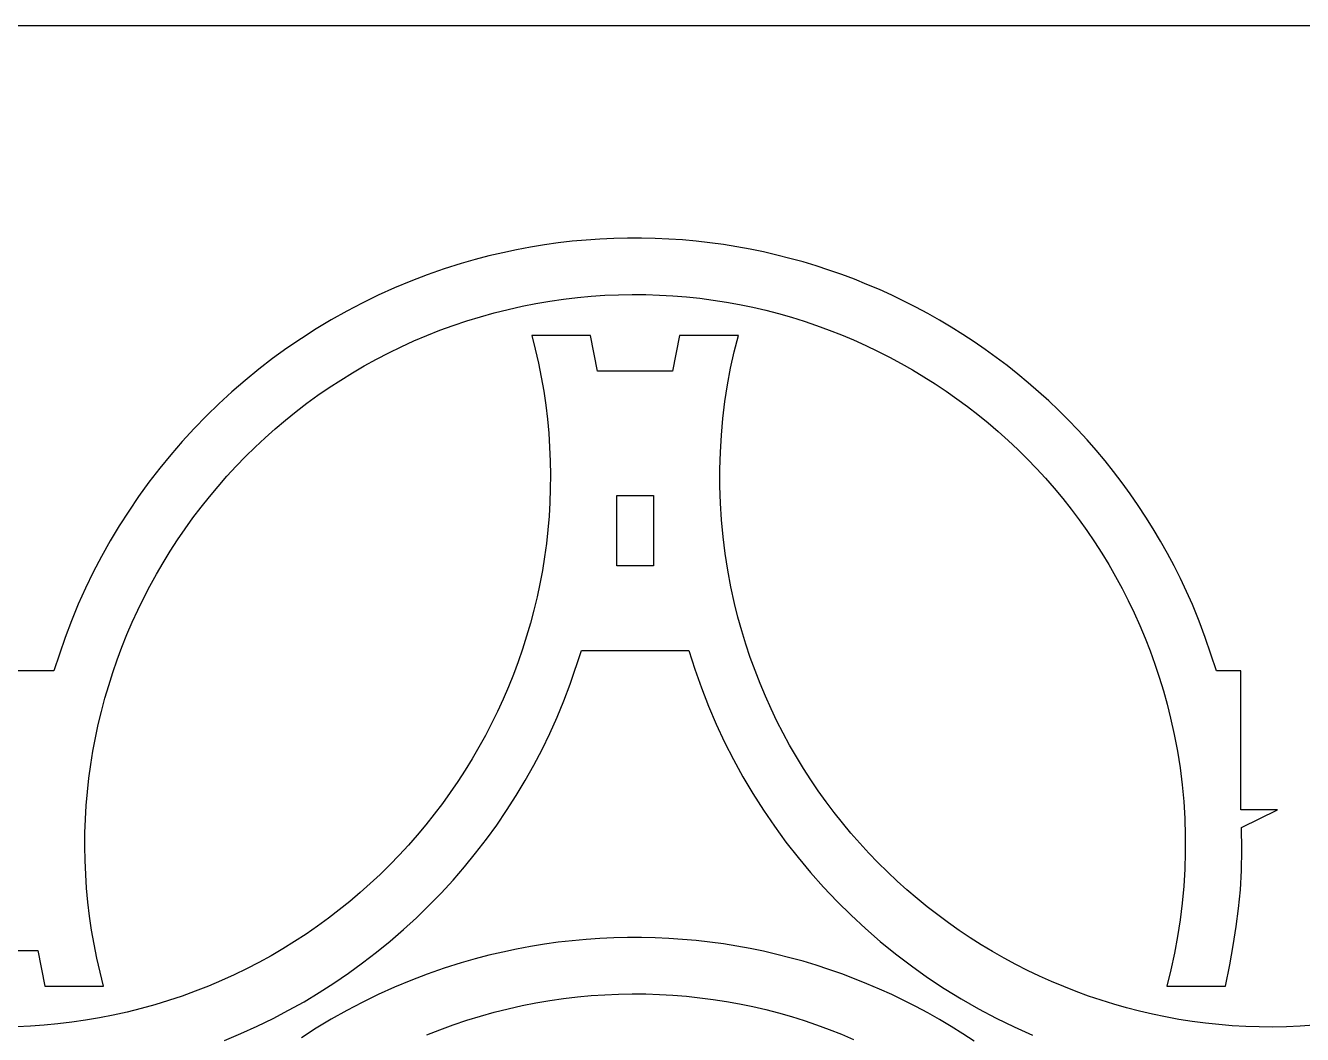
# Model space of a CAD drawing. Extents: x 378 to 958, y 20 to 900.
# Drawn here: x 486 to 576.5, y 828.6 to 900.1 of the extents above; entities that cross this region are included whole.
import ezdxf

# ---------------------------------------------------------------- set-up
doc = ezdxf.new("R2010")
doc.units = 0
doc.layers.get('0').update_dxf_attribs({"linetype": 'CONTINUOUS'})

msp = doc.modelspace()

# ---------------------------------------------------------------- linework, layer by layer
at = {"color": 0}
msp.add_line((378.0131, 900.108069), (958.0131, 900.108069), dxfattribs=at)
at = {"color": 4}
for p, q in [((527.733435, 885.026276), (526.751724, 884.980933)), ((528.713458, 885.048992), (527.733435, 885.026276)), ((529.691447, 885.049243), (528.713458, 885.048992)), ((530.667053, 885.027194), (529.691447, 885.049243)), ((531.639931, 884.983004), (530.667053, 885.027194)), ((520.845484, 884.224605), (519.861689, 884.016322)), ((521.830023, 884.409124), (520.845484, 884.224605)), ((522.814959, 884.57004), (521.830023, 884.409124)), ((523.799944, 884.707516), (522.814959, 884.57004)), ((524.784632, 884.821716), (523.799944, 884.707516)), ((525.768674, 884.9128), (524.784632, 884.821716)), ((526.751724, 884.980933), (525.768674, 884.9128)), ((532.609732, 884.916839), (531.639931, 884.983004)), ((533.576109, 884.828859), (532.609732, 884.916839)), ((534.538715, 884.719228), (533.576109, 884.828859)), ((535.497202, 884.588108), (534.538715, 884.719228)), ((536.451223, 884.435662), (535.497202, 884.588108)), ((537.400431, 884.262053), (536.451223, 884.435662)), ((538.344478, 884.067442), (537.400431, 884.262053)), ((516.918244, 883.247256), (515.710222, 882.866127)), ((517.897722, 883.52781), (516.918244, 883.247256)), ((518.878986, 883.784111), (517.897722, 883.52781)), ((519.861689, 884.016322), (518.878986, 883.784111)), ((539.283017, 883.851993), (538.344478, 884.067442)), ((540.215701, 883.615868), (539.283017, 883.851993)), ((541.142181, 883.359229), (540.215701, 883.615868)), ((542.062112, 883.08224), (541.142181, 883.359229)), ((514.517318, 882.450348), (513.340155, 882.000502)), ((515.710222, 882.866127), (514.517318, 882.450348)), ((542.975146, 882.785062), (542.062112, 883.08224)), ((543.880934, 882.46786), (542.975146, 882.785062)), ((544.779131, 882.130794), (543.880934, 882.46786)), ((512.179353, 881.517172), (511.035533, 881.000942)), ((513.340155, 882.000502), (512.179353, 881.517172)), ((545.669388, 881.774027), (544.779131, 882.130794)), ((546.551358, 881.397723), (545.669388, 881.774027)), ((511.035533, 881.000942), (509.909318, 880.452395)), ((522.215379, 880.41335), (523.195044, 880.580893)), ((523.195044, 880.580893), (524.173813, 880.722838)), ((524.173813, 880.722838), (525.151312, 880.839415)), ((525.151312, 880.839415), (526.12717, 880.930852)), ((526.12717, 880.930852), (527.101016, 880.997378)), ((527.101016, 880.997378), (528.072477, 881.039221)), ((528.072477, 881.039221), (529.041182, 881.056611)), ((529.041182, 881.056611), (530.006758, 881.049776)), ((530.006758, 881.049776), (530.968834, 881.018945)), ((530.968834, 881.018945), (531.927039, 880.964347)), ((531.927039, 880.964347), (532.880999, 880.88621)), ((532.880999, 880.88621), (533.830344, 880.784764)), ((533.830344, 880.784764), (534.774701, 880.660237)), ((534.774701, 880.660237), (535.713699, 880.512858)), ((535.713699, 880.512858), (536.646966, 880.342855)), ((547.424694, 881.002044), (546.551358, 881.397723)), ((548.289049, 880.587151), (547.424694, 881.002044)), ((549.144074, 880.153209), (548.289049, 880.587151)), ((508.801327, 879.872115), (507.712182, 879.260684)), ((509.909318, 880.452395), (508.801327, 879.872115)), ((518.280627, 879.478044), (519.261539, 879.751329)), ((519.261539, 879.751329), (520.254844, 880.000556)), ((520.254844, 880.000556), (521.235188, 880.21998)), ((521.235188, 880.21998), (522.215379, 880.41335)), ((536.646966, 880.342855), (537.574129, 880.150458)), ((537.574129, 880.150458), (538.494818, 879.935895)), ((538.494818, 879.935895), (539.40866, 879.699396)), ((539.40866, 879.699396), (540.315283, 879.441188)), ((549.989424, 879.700379), (549.144074, 880.153209)), ((550.824749, 879.228825), (549.989424, 879.700379)), ((507.712182, 879.260684), (506.642504, 878.618687)), ((515.414623, 878.5178), (516.356931, 878.860883)), ((516.356931, 878.860883), (517.312345, 879.181097)), ((517.312345, 879.181097), (518.280627, 879.478044)), ((540.315283, 879.441188), (541.214315, 879.1615)), ((541.214315, 879.1615), (542.105386, 878.860562)), ((542.105386, 878.860562), (542.988122, 878.538603)), ((551.649704, 878.738708), (550.824749, 879.228825)), ((552.463941, 878.230191), (551.649704, 878.738708)), ((505.592915, 877.946705), (504.564035, 877.245324)), ((506.642504, 878.618687), (505.592915, 877.946705)), ((513.570276, 877.76461), (514.485659, 878.152244)), ((514.485659, 878.152244), (515.414623, 878.5178)), ((526.080393, 878.162342), (521.917693, 878.162342)), ((521.917693, 878.162342), (522.169449, 877.171207)), ((526.586693, 875.633342), (526.080393, 878.162342)), ((532.395293, 878.162342), (531.889093, 875.633342)), ((536.557993, 878.162342), (532.395293, 878.162342)), ((536.266317, 877.000594), (536.557993, 878.162342)), ((542.988122, 878.538603), (543.862152, 878.19585)), ((543.862152, 878.19585), (544.727104, 877.832533)), ((544.727104, 877.832533), (545.582606, 877.44888)), ((553.267111, 877.703437), (552.463941, 878.230191)), ((504.564035, 877.245324), (503.556486, 876.515126)), ((510.907992, 876.473205), (511.781205, 876.924694)), ((511.781205, 876.924694), (512.668712, 877.355294)), ((512.668712, 877.355294), (513.570276, 877.76461)), ((522.169449, 877.171207), (522.394071, 876.179566)), ((536.011278, 875.829765), (536.266317, 877.000594)), ((545.582606, 877.44888), (546.428287, 877.045121)), ((546.428287, 877.045121), (547.263774, 876.621484)), ((554.058869, 877.158609), (553.267111, 877.703437)), ((554.838867, 876.595868), (554.058869, 877.158609)), ((503.556486, 876.515126), (502.570888, 875.756694)), ((509.205402, 875.509146), (510.049312, 876.001224)), ((510.049312, 876.001224), (510.907992, 876.473205)), ((522.394071, 876.179566), (522.591798, 875.187816)), ((547.263774, 876.621484), (548.088696, 876.178198)), ((548.088696, 876.178198), (548.902681, 875.715492)), ((555.606757, 876.015378), (554.838867, 876.595868)), ((556.362191, 875.417301), (555.606757, 876.015378)), ((502.570888, 875.756694), (501.607864, 874.970612)), ((508.3765, 874.997367), (509.205402, 875.509146)), ((522.591798, 875.187816), (522.762868, 874.196353)), ((531.889093, 875.633342), (526.586693, 875.633342)), ((535.792878, 874.651077), (536.011278, 875.829765)), ((548.902681, 875.715492), (549.705357, 875.233594)), ((549.705357, 875.233594), (550.496352, 874.732733)), ((557.104824, 874.8018), (556.362191, 875.417301)), ((501.607864, 874.970612), (500.668034, 874.157463)), ((506.76467, 873.916295), (507.562843, 874.466285)), ((507.562843, 874.466285), (508.3765, 874.997367)), ((522.762868, 874.196353), (522.907518, 873.205572)), ((535.611118, 873.465753), (535.792878, 874.651077)), ((550.496352, 874.732733), (551.275294, 874.213138)), ((551.275294, 874.213138), (552.041811, 873.675038)), ((557.834306, 874.169037), (557.104824, 874.8018)), ((558.550292, 873.519175), (557.834306, 874.169037)), ((499.752019, 873.317831), (498.860441, 872.452298)), ((500.668034, 874.157463), (499.752019, 873.317831)), ((505.215724, 872.761176), (505.982218, 873.347794)), ((505.982218, 873.347794), (506.76467, 873.916295)), ((535.466, 872.275013), (535.611118, 873.465753)), ((552.041811, 873.675038), (552.795532, 873.118661)), ((559.252433, 872.852377), (558.550292, 873.519175)), ((498.860441, 872.452298), (497.993921, 871.561449)), ((504.465428, 872.15684), (505.215724, 872.761176)), ((522.907518, 873.205572), (523.025985, 872.21587)), ((552.795532, 873.118661), (553.536085, 872.544237)), ((553.536085, 872.544237), (554.263098, 871.951994)), ((559.940382, 872.168804), (559.252433, 872.852377)), ((497.993921, 871.561449), (497.153079, 870.645866)), ((503.014375, 870.896595), (503.731565, 871.535181)), ((503.731565, 871.535181), (504.465428, 872.15684)), ((523.025985, 872.21587), (523.118508, 871.227644)), ((535.357527, 871.080082), (535.466, 872.275013)), ((554.263098, 871.951994), (554.976198, 871.342161)), ((560.613792, 871.468621), (559.940382, 872.168804)), ((561.272315, 870.751988), (560.613792, 871.468621)), ((497.153079, 870.645866), (496.338537, 869.706133)), ((502.314094, 870.241478), (503.014375, 870.896595)), ((523.118508, 871.227644), (523.185325, 870.241289)), ((535.285699, 869.88218), (535.357527, 871.080082)), ((554.976198, 871.342161), (555.675015, 870.714967)), ((555.675015, 870.714967), (556.359176, 870.07064)), ((561.915605, 870.019069), (561.272315, 870.751988)), ((496.338537, 869.706133), (495.550917, 868.742833)), ((501.630962, 869.570226), (502.314094, 870.241478)), ((523.185325, 870.241289), (523.226672, 869.257202)), ((535.250518, 868.682529), (535.285699, 869.88218)), ((556.359176, 870.07064), (557.02831, 869.40941)), ((562.543313, 869.270027), (561.915605, 870.019069)), ((495.550917, 868.742833), (494.790839, 867.75655)), ((500.31709, 868.180905), (500.965214, 868.883237)), ((500.965214, 868.883237), (501.630962, 869.570226)), ((523.226672, 869.257202), (523.242789, 868.275779)), ((557.02831, 869.40941), (557.682044, 868.731504)), ((557.682044, 868.731504), (558.320007, 868.037153)), ((563.155093, 868.505024), (562.543313, 869.270027)), ((499.686826, 867.463628), (500.31709, 868.180905)), ((523.242789, 868.275779), (523.233912, 867.297416)), ((535.251987, 867.482353), (535.250518, 868.682529)), ((558.320007, 868.037153), (558.941826, 867.326584)), ((563.750597, 867.724222), (563.155093, 868.505024)), ((494.790839, 867.75655), (494.058924, 866.747866)), ((499.074661, 866.731801), (499.686826, 867.463628)), ((523.233912, 867.297416), (523.200279, 866.322509)), ((535.290106, 866.282872), (535.251987, 867.482353)), ((558.941826, 867.326584), (559.547131, 866.600026)), ((564.329478, 866.927784), (563.750597, 867.724222)), ((564.891388, 866.115873), (564.329478, 866.927784)), ((494.058924, 866.747866), (493.355794, 865.717365)), ((498.480833, 865.98582), (499.074661, 866.731801)), ((523.200279, 866.322509), (523.142129, 865.351454)), ((535.364879, 865.085309), (535.290106, 866.282872)), ((559.547131, 866.600026), (560.135549, 865.857709)), ((565.43598, 865.288651), (564.891388, 866.115873)), ((493.355794, 865.717365), (492.68207, 864.665631)), ((497.349136, 864.452983), (497.905578, 865.226082)), ((497.905578, 865.226082), (498.480833, 865.98582)), ((523.142129, 865.351454), (523.059698, 864.384648)), ((560.135549, 865.857709), (560.706708, 865.099861)), ((565.962907, 864.446281), (565.43598, 865.288651)), ((492.68207, 864.665631), (492.038373, 863.593247)), ((496.811743, 863.666919), (497.349136, 864.452983)), ((523.059698, 864.384648), (522.953225, 863.422487)), ((535.476305, 863.890887), (535.364879, 865.085309)), ((560.706708, 865.099861), (561.260237, 864.32671)), ((561.260237, 864.32671), (561.795763, 863.538486)), ((566.471821, 863.588926), (565.962907, 864.446281)), ((492.038373, 863.593247), (491.425324, 862.500796)), ((496.293637, 862.868286), (496.811743, 863.666919)), ((522.953225, 863.422487), (522.822948, 862.465367)), ((535.624389, 862.700827), (535.476305, 863.890887)), ((561.795763, 863.538486), (562.312915, 862.735417)), ((566.962375, 862.716748), (566.471821, 863.588926)), ((491.425324, 862.500796), (490.843545, 861.388862)), ((495.795057, 862.057481), (496.293637, 862.868286)), ((522.822948, 862.465367), (522.669103, 861.513684)), ((535.80913, 861.516351), (535.624389, 862.700827)), ((562.312915, 862.735417), (562.811321, 861.917733)), ((567.434222, 861.829909), (566.962375, 862.716748)), ((495.316239, 861.2349), (495.795057, 862.057481)), ((522.669103, 861.513684), (522.491929, 860.567834)), ((536.030531, 860.338682), (535.80913, 861.516351)), ((562.811321, 861.917733), (563.29061, 861.085661)), ((567.887014, 860.928572), (567.434222, 861.829909)), ((490.843545, 861.388862), (490.293656, 860.258027)), ((494.857422, 860.400938), (495.316239, 861.2349)), ((563.29061, 861.085661), (563.750408, 860.239431)), ((568.320404, 860.0129), (567.887014, 860.928572)), ((490.293656, 860.258027), (489.776279, 859.108876)), ((494.418844, 859.555992), (494.857422, 860.400938)), ((522.491929, 860.567834), (522.291664, 859.628214)), ((536.288593, 859.169042), (536.030531, 860.338682)), ((563.750408, 860.239431), (564.190344, 859.379272)), ((568.734044, 859.083056), (568.320404, 860.0129)), ((489.776279, 859.108876), (489.292035, 857.941991)), ((494.000741, 858.700459), (494.418844, 859.555992)), ((522.291664, 859.628214), (522.068546, 858.69522)), ((536.533037, 858.193825), (536.288593, 859.169042)), ((564.190344, 859.379272), (564.610048, 858.505411)), ((569.215222, 857.904723), (568.734044, 859.083056)), ((489.292035, 857.941991), (488.841544, 856.757956)), ((493.603352, 857.834734), (494.000741, 858.700459)), ((522.068546, 858.69522), (521.822811, 857.769248)), ((536.800689, 857.230478), (536.533037, 858.193825)), ((564.610048, 858.505411), (565.009145, 857.618079)), ((569.642944, 856.748319), (569.215222, 857.904723)), ((493.226915, 856.959214), (493.603352, 857.834734)), ((521.822811, 857.769248), (521.554699, 856.850694)), ((537.091178, 856.279229), (536.800689, 857.230478)), ((565.009145, 857.618079), (565.387266, 856.717504)), ((488.841544, 856.757956), (488.056344, 854.385456)), ((492.537847, 855.180372), (492.871668, 856.074295)), ((492.871668, 856.074295), (493.226915, 856.959214)), ((521.554699, 856.850694), (521.264446, 855.939954)), ((537.404132, 855.340308), (537.091178, 856.279229)), ((565.387266, 856.717504), (565.744037, 855.803914)), ((570.043066, 855.584883), (569.642944, 856.748319)), ((492.225692, 854.277843), (492.537847, 855.180372)), ((521.264446, 855.939954), (520.95229, 855.037425)), ((524.648593, 853.459842), (525.433793, 855.832342)), ((525.433793, 855.832342), (533.041893, 855.832342)), ((533.041893, 855.832342), (533.044293, 855.834742)), ((533.044293, 855.834742), (533.469183, 854.502017)), ((537.739178, 854.413942), (537.404132, 855.340308)), ((565.744037, 855.803914), (566.079088, 854.877538)), ((570.441444, 854.385456), (570.043066, 855.584883)), ((488.056344, 854.385456), (480.448244, 854.385456)), ((491.935439, 853.367104), (492.225692, 854.277843)), ((520.95229, 855.037425), (520.618469, 854.143503)), ((533.469183, 854.502017), (533.936356, 853.186254)), ((538.095946, 853.500361), (537.739178, 854.413942)), ((566.079088, 854.877538), (566.392046, 853.938606)), ((572.177344, 854.385456), (570.441444, 854.385456)), ((572.177344, 844.554656), (572.177344, 854.385456)), ((491.667326, 852.44855), (491.935439, 853.367104)), ((520.618469, 854.143503), (520.263222, 853.258584)), ((524.198103, 852.275807), (524.648593, 853.459842)), ((538.474063, 852.599794), (538.095946, 853.500361)), ((566.392046, 853.938606), (566.682539, 852.987346)), ((491.421591, 851.522578), (491.667326, 852.44855)), ((520.263222, 853.258584), (519.886785, 852.383064)), ((533.936356, 853.186254), (534.445146, 851.888405)), ((538.873157, 851.712468), (538.474063, 852.599794)), ((566.682539, 852.987346), (566.950196, 852.023986)), ((519.886785, 852.383064), (519.489396, 851.517339)), ((523.713858, 851.108922), (524.198103, 852.275807)), ((534.445146, 851.888405), (534.994888, 850.609422)), ((539.292857, 850.838615), (538.873157, 851.712468)), ((566.950196, 852.023986), (567.194644, 851.048756)), ((491.198473, 850.589583), (491.421591, 851.522578)), ((519.071294, 850.661805), (518.632715, 849.81686)), ((519.489396, 851.517339), (519.071294, 850.661805)), ((523.196481, 849.95977), (523.713858, 851.108922)), ((539.73279, 849.978461), (539.292857, 850.838615)), ((567.194644, 851.048756), (567.452773, 849.878854)), ((490.998208, 849.649964), (491.198473, 850.589583)), ((518.632715, 849.81686), (518.173898, 848.982898)), ((522.646592, 848.828936), (523.196481, 849.95977)), ((534.994888, 850.609422), (535.584919, 849.350257)), ((540.192585, 849.132235), (539.73279, 849.978461)), ((567.452773, 849.878854), (567.674223, 848.701028)), ((490.821034, 848.704114), (490.998208, 849.649964)), ((518.173898, 848.982898), (517.69508, 848.160317)), ((522.064813, 847.717001), (522.646592, 848.828936)), ((535.584919, 849.350257), (536.214575, 848.111862)), ((540.671871, 848.300168), (540.192585, 849.132235)), ((490.66719, 847.752431), (490.821034, 848.704114)), ((517.69508, 848.160317), (517.1965, 847.349512)), ((536.214575, 848.111862), (536.883189, 846.895191)), ((541.170274, 847.482487), (540.671871, 848.300168)), ((567.674223, 848.701028), (567.858998, 847.516485)), ((490.536912, 846.795311), (490.66719, 847.752431)), ((517.1965, 847.349512), (516.678394, 846.550879)), ((521.451764, 846.62455), (522.064813, 847.717001)), ((541.687424, 846.679421), (541.170274, 847.482487)), ((567.858998, 847.516485), (568.007102, 846.326433)), ((490.430439, 845.83315), (490.536912, 846.795311)), ((516.678394, 846.550879), (516.141001, 845.764815)), ((520.808067, 845.552166), (521.451764, 846.62455)), ((536.883189, 846.895191), (537.590099, 845.701195)), ((542.222948, 845.891199), (541.687424, 846.679421)), ((568.007102, 846.326433), (568.118539, 845.132077)), ((490.348008, 844.866344), (490.430439, 845.83315)), ((516.141001, 845.764815), (515.584559, 844.991716)), ((520.134343, 844.500432), (520.808067, 845.552166)), ((537.590099, 845.701195), (538.33464, 844.530826)), ((542.776474, 845.11805), (542.222948, 845.891199)), ((490.289858, 843.895289), (490.348008, 844.866344)), ((515.584559, 844.991716), (515.009304, 844.231978)), ((519.431213, 843.469932), (520.134343, 844.500432)), ((538.33464, 844.530826), (539.116146, 843.385038)), ((543.347631, 844.360202), (542.776474, 845.11805)), ((543.936048, 843.617885), (543.347631, 844.360202)), ((568.118539, 845.132077), (568.193312, 843.934627)), ((574.777144, 844.554656), (572.177344, 844.554656)), ((572.213144, 843.304756), (574.777144, 844.554656)), ((490.256225, 842.920382), (490.289858, 843.895289)), ((514.415476, 843.485997), (513.803311, 842.75417)), ((515.009304, 844.231978), (514.415476, 843.485997)), ((518.699299, 842.461248), (519.431213, 843.469932)), ((544.541351, 842.891327), (543.936048, 843.617885)), ((568.193312, 843.934627), (568.231425, 842.735288)), ((490.247348, 841.942019), (490.256225, 842.920382)), ((513.803311, 842.75417), (513.173047, 842.036893)), ((539.116146, 843.385038), (539.933955, 842.264782)), ((545.163169, 842.180758), (544.541351, 842.891327)), ((568.231425, 842.735288), (568.232882, 841.535269)), ((572.236069, 841.705123), (572.213144, 843.304756)), ((490.263465, 840.960596), (490.247348, 841.942019)), ((513.173047, 842.036893), (512.524923, 841.334561)), ((517.93922, 841.474965), (518.699299, 842.461248)), ((539.933955, 842.264782), (540.787401, 841.17101)), ((545.801131, 841.486405), (545.163169, 842.180758)), ((572.209416, 840.24329), (572.236069, 841.705123)), ((490.304812, 839.976508), (490.263465, 840.960596)), ((512.524923, 841.334561), (511.859176, 840.647571)), ((517.1516, 840.511665), (517.93922, 841.474965)), ((540.787401, 841.17101), (541.675819, 840.104675)), ((546.454864, 840.808498), (545.801131, 841.486405)), ((547.123997, 840.147265), (546.454864, 840.808498)), ((568.232882, 841.535269), (568.197686, 840.335775)), ((490.371629, 838.990154), (490.304812, 839.976508)), ((511.176043, 839.97632), (510.475762, 839.321203)), ((511.859176, 840.647571), (511.176043, 839.97632)), ((516.337058, 839.571932), (517.1516, 840.511665)), ((541.675819, 840.104675), (542.598546, 839.06673)), ((547.808157, 839.502936), (547.123997, 840.147265)), ((568.197686, 840.335775), (568.125841, 839.138015)), ((572.134609, 838.877997), (572.209416, 840.24329)), ((490.464152, 838.001927), (490.371629, 838.990154)), ((510.475762, 839.321203), (509.758572, 838.682617)), ((515.496217, 838.656349), (516.337058, 839.571932)), ((542.598546, 839.06673), (543.554917, 838.058126)), ((548.506973, 838.875739), (547.808157, 839.502936)), ((549.220074, 838.265903), (548.506973, 838.875739)), ((568.125841, 839.138015), (568.01735, 837.943195)), ((572.013069, 837.567981), (572.134609, 838.877997)), ((490.58262, 837.012226), (490.464152, 838.001927)), ((509.02471, 838.060958), (508.274413, 837.456621)), ((509.758572, 838.682617), (509.02471, 838.060958)), ((514.629696, 837.765499), (515.496217, 838.656349)), ((543.554917, 838.058126), (544.544268, 837.079817)), ((549.947086, 837.673656), (549.220074, 838.265903)), ((508.274413, 837.456621), (507.50792, 836.870004)), ((513.738118, 836.899967), (514.629696, 837.765499)), ((544.544268, 837.079817), (545.565933, 836.132753)), ((550.687639, 837.099229), (549.947086, 837.673656)), ((551.441361, 836.542848), (550.687639, 837.099229)), ((568.01735, 837.943195), (567.872218, 836.752523)), ((571.84622, 836.271981), (572.013069, 837.567981)), ((490.727269, 836.021445), (490.58262, 837.012226)), ((506.725467, 836.301503), (505.927294, 835.751513)), ((507.50792, 836.870004), (506.725467, 836.301503)), ((512.822103, 836.060334), (513.738118, 836.899967)), ((552.207879, 836.004744), (551.441361, 836.542848)), ((567.872218, 836.752523), (567.690447, 835.567206)), ((571.635485, 834.948734), (571.84622, 836.271981)), ((490.898339, 835.029982), (490.727269, 836.021445)), ((505.927294, 835.751513), (505.113637, 835.22043)), ((511.882273, 835.247186), (512.822103, 836.060334)), ((524.784632, 835.278409), (523.799944, 835.164209)), ((525.768674, 835.369493), (524.784632, 835.278409)), ((526.751724, 835.437625), (525.768674, 835.369493)), ((527.733435, 835.482968), (526.751724, 835.437625)), ((528.713458, 835.505685), (527.733435, 835.482968)), ((529.691447, 835.505936), (528.713458, 835.505685)), ((530.667053, 835.483886), (529.691447, 835.505936)), ((531.639931, 835.439697), (530.667053, 835.483886)), ((532.609732, 835.373532), (531.639931, 835.439697)), ((533.576109, 835.285552), (532.609732, 835.373532)), ((534.538715, 835.175921), (533.576109, 835.285552)), ((545.565933, 836.132753), (546.61925, 835.217888)), ((552.986822, 835.485145), (552.207879, 836.004744)), ((553.777818, 834.984279), (552.986822, 835.485145)), ((567.690447, 835.567206), (567.472043, 834.388451)), ((481.601044, 834.584456), (486.903444, 834.584456)), ((486.903444, 834.584456), (487.409744, 832.055456)), ((491.096066, 834.038232), (490.898339, 835.029982)), ((504.284735, 834.708652), (503.440825, 834.216574)), ((505.113637, 835.22043), (504.284735, 834.708652)), ((509.933652, 833.702672), (510.919249, 834.461104)), ((510.919249, 834.461104), (511.882273, 835.247186)), ((519.861689, 834.473015), (518.878986, 834.240804)), ((520.845484, 834.681298), (519.861689, 834.473015)), ((521.830023, 834.865817), (520.845484, 834.681298)), ((522.814959, 835.026733), (521.830023, 834.865817)), ((523.799944, 835.164209), (522.814959, 835.026733)), ((535.497202, 835.044801), (534.538715, 835.175921)), ((536.451223, 834.892355), (535.497202, 835.044801)), ((537.400431, 834.718746), (536.451223, 834.892355)), ((538.344478, 834.524135), (537.400431, 834.718746)), ((539.283017, 834.308686), (538.344478, 834.524135)), ((546.61925, 835.217888), (547.703552, 834.336175)), ((554.580495, 834.502376), (553.777818, 834.984279)), ((555.394481, 834.039665), (554.580495, 834.502376)), ((567.472043, 834.388451), (567.217007, 833.217465)), ((571.382285, 833.55698), (571.635485, 834.948734)), ((491.320689, 833.046591), (491.096066, 834.038232)), ((502.582145, 833.744593), (501.708932, 833.293104)), ((503.440825, 834.216574), (502.582145, 833.744593)), ((508.926102, 832.972474), (509.933652, 833.702672)), ((516.918244, 833.703949), (515.710222, 833.32282)), ((517.897722, 833.984503), (516.918244, 833.703949)), ((518.878986, 834.240804), (517.897722, 833.984503)), ((540.215701, 834.07256), (539.283017, 834.308686)), ((541.142181, 833.815922), (540.215701, 834.07256)), ((542.062112, 833.538933), (541.142181, 833.815922)), ((542.975146, 833.241755), (542.062112, 833.538933)), ((547.703552, 834.336175), (548.818176, 833.488564)), ((548.818176, 833.488564), (549.962457, 832.676009)), ((556.219405, 833.596374), (555.394481, 834.039665)), ((557.054894, 833.172732), (556.219405, 833.596374)), ((571.088044, 832.055456), (571.382285, 833.55698)), ((491.572444, 832.055456), (491.320689, 833.046591)), ((500.821425, 832.862503), (499.919861, 832.453188)), ((501.708932, 833.293104), (500.821425, 832.862503)), ((507.897223, 832.271092), (508.926102, 832.972474)), ((514.517318, 832.907041), (513.340155, 832.457195)), ((515.710222, 833.32282), (514.517318, 832.907041)), ((543.880934, 832.924552), (542.975146, 833.241755)), ((544.779131, 832.587486), (543.880934, 832.924552)), ((545.669388, 832.23072), (544.779131, 832.587486)), ((549.962457, 832.676009), (551.135731, 831.899462)), ((557.900577, 832.768968), (557.054894, 833.172732)), ((558.756082, 832.38531), (557.900577, 832.768968)), ((567.217007, 833.217465), (566.925344, 832.055456)), ((487.409744, 832.055456), (491.572444, 832.055456)), ((498.075514, 831.699998), (497.133206, 831.356914)), ((499.004478, 832.065554), (498.075514, 831.699998)), ((499.919861, 832.453188), (499.004478, 832.065554)), ((506.847633, 831.599111), (507.897223, 832.271092)), ((512.179353, 831.973865), (511.035533, 831.457635)), ((513.340155, 832.457195), (512.179353, 831.973865)), ((546.551358, 831.854416), (545.669388, 832.23072)), ((547.424694, 831.458736), (546.551358, 831.854416)), ((551.135731, 831.899462), (552.337333, 831.159875)), ((559.621037, 832.021988), (558.756082, 832.38531)), ((560.49507, 831.67923), (559.621037, 832.021988)), ((561.377809, 831.357266), (560.49507, 831.67923)), ((566.925344, 832.055456), (571.088044, 832.055456)), ((495.20951, 830.739754), (494.228598, 830.466469)), ((496.177792, 831.036701), (495.20951, 830.739754)), ((497.133206, 831.356914), (496.177792, 831.036701)), ((504.688811, 830.345683), (505.777955, 830.957114)), ((505.777955, 830.957114), (506.847633, 831.599111)), ((509.909318, 830.909088), (508.801327, 830.328808)), ((511.035533, 831.457635), (509.909318, 830.909088)), ((521.235188, 830.676673), (522.215379, 830.870043)), ((522.215379, 830.870043), (523.195044, 831.037586)), ((523.195044, 831.037586), (524.173813, 831.179531)), ((524.173813, 831.179531), (525.151312, 831.296108)), ((525.151312, 831.296108), (526.12717, 831.387545)), ((526.12717, 831.387545), (527.101016, 831.454071)), ((527.101016, 831.454071), (528.072477, 831.495914)), ((528.072477, 831.495914), (529.041182, 831.513304)), ((529.041182, 831.513304), (530.006758, 831.506469)), ((530.006758, 831.506469), (530.968834, 831.475638)), ((530.968834, 831.475638), (531.927039, 831.42104)), ((531.927039, 831.42104), (532.880999, 831.342903)), ((532.880999, 831.342903), (533.830344, 831.241457)), ((533.830344, 831.241457), (534.774701, 831.11693)), ((534.774701, 831.11693), (535.713699, 830.969551)), ((535.713699, 830.969551), (536.646966, 830.799548)), ((536.646966, 830.799548), (537.574129, 830.607151)), ((548.289049, 831.043844), (547.424694, 831.458736)), ((549.144074, 830.609902), (548.289049, 831.043844)), ((552.337333, 831.159875), (553.566599, 830.458201)), ((562.268882, 831.056323), (561.377809, 831.357266)), ((563.167919, 830.776631), (562.268882, 831.056323)), ((564.074546, 830.518418), (563.167919, 830.776631)), ((492.254949, 829.997817), (491.274758, 829.804448)), ((493.235293, 830.217242), (492.254949, 829.997817)), ((494.228598, 830.466469), (493.235293, 830.217242)), ((503.58082, 829.765403), (504.688811, 830.345683)), ((508.801327, 830.328808), (507.712182, 829.717377)), ((517.312345, 829.63779), (518.280627, 829.934737)), ((518.280627, 829.934737), (519.261539, 830.208022)), ((519.261539, 830.208022), (520.254844, 830.457249)), ((520.254844, 830.457249), (521.235188, 830.676673)), ((537.574129, 830.607151), (538.494818, 830.392588)), ((538.494818, 830.392588), (539.40866, 830.156088)), ((539.40866, 830.156088), (540.315283, 829.897881)), ((540.315283, 829.897881), (541.214315, 829.618193)), ((549.989424, 830.157072), (549.144074, 830.609902)), ((550.824749, 829.685518), (549.989424, 830.157072)), ((553.566599, 830.458201), (554.822865, 829.795392)), ((564.988392, 830.281914), (564.074546, 830.518418)), ((565.909085, 830.067347), (564.988392, 830.281914)), ((566.836253, 829.874946), (565.909085, 830.067347)), ((567.769524, 829.70494), (566.836253, 829.874946)), ((486.389121, 829.22042), (485.41766, 829.178577)), ((487.362967, 829.286946), (486.389121, 829.22042)), ((488.338825, 829.378383), (487.362967, 829.286946)), ((489.316325, 829.49496), (488.338825, 829.378383)), ((490.295093, 829.636905), (489.316325, 829.49496)), ((491.274758, 829.804448), (490.295093, 829.636905)), ((501.310784, 828.700626), (502.454604, 829.216856)), ((502.454604, 829.216856), (503.58082, 829.765403)), ((506.642504, 829.07538), (505.592915, 828.403398)), ((507.712182, 829.717377), (506.642504, 829.07538)), ((514.485659, 828.608936), (515.414623, 828.974493)), ((515.414623, 828.974493), (516.356931, 829.317576)), ((516.356931, 829.317576), (517.312345, 829.63779)), ((541.214315, 829.618193), (542.105386, 829.317255)), ((542.105386, 829.317255), (542.988122, 828.995296)), ((542.988122, 828.995296), (543.862152, 828.652543)), ((551.649704, 829.195401), (550.824749, 829.685518)), ((552.463941, 828.686884), (551.649704, 829.195401)), ((554.822865, 829.795392), (556.105465, 829.1724)), ((556.105465, 829.1724), (557.413736, 828.590178)), ((568.708527, 829.557558), (567.769524, 829.70494)), ((569.65289, 829.433027), (568.708527, 829.557558)), ((570.60224, 829.331578), (569.65289, 829.433027)), ((571.556207, 829.25344), (570.60224, 829.331578)), ((572.514417, 829.198839), (571.556207, 829.25344)), ((573.4765, 829.168007), (572.514417, 829.198839)), ((574.442083, 829.161171), (573.4765, 829.168007)), ((575.410795, 829.17856), (574.442083, 829.161171)), ((576.382263, 829.220404), (575.410795, 829.17856)), ((577.356116, 829.28693), (576.382263, 829.220404)), ((500.149982, 828.217296), (501.310784, 828.700626)), ((543.862152, 828.652543), (544.727104, 828.289226)), ((553.267111, 828.16013), (552.463941, 828.686884))]:
    msp.add_line(p, q, dxfattribs=at)
at = {"color": 7}
for p, q in [((527.937893, 861.821842), (527.937893, 866.821442)), ((527.937893, 866.821442), (530.537693, 866.821442)), ((530.537693, 866.821442), (530.537693, 861.821842)), ((530.537693, 861.821842), (527.937893, 861.821842))]:
    msp.add_line(p, q, dxfattribs=at)

doc.saveas('drawing.dxf')
